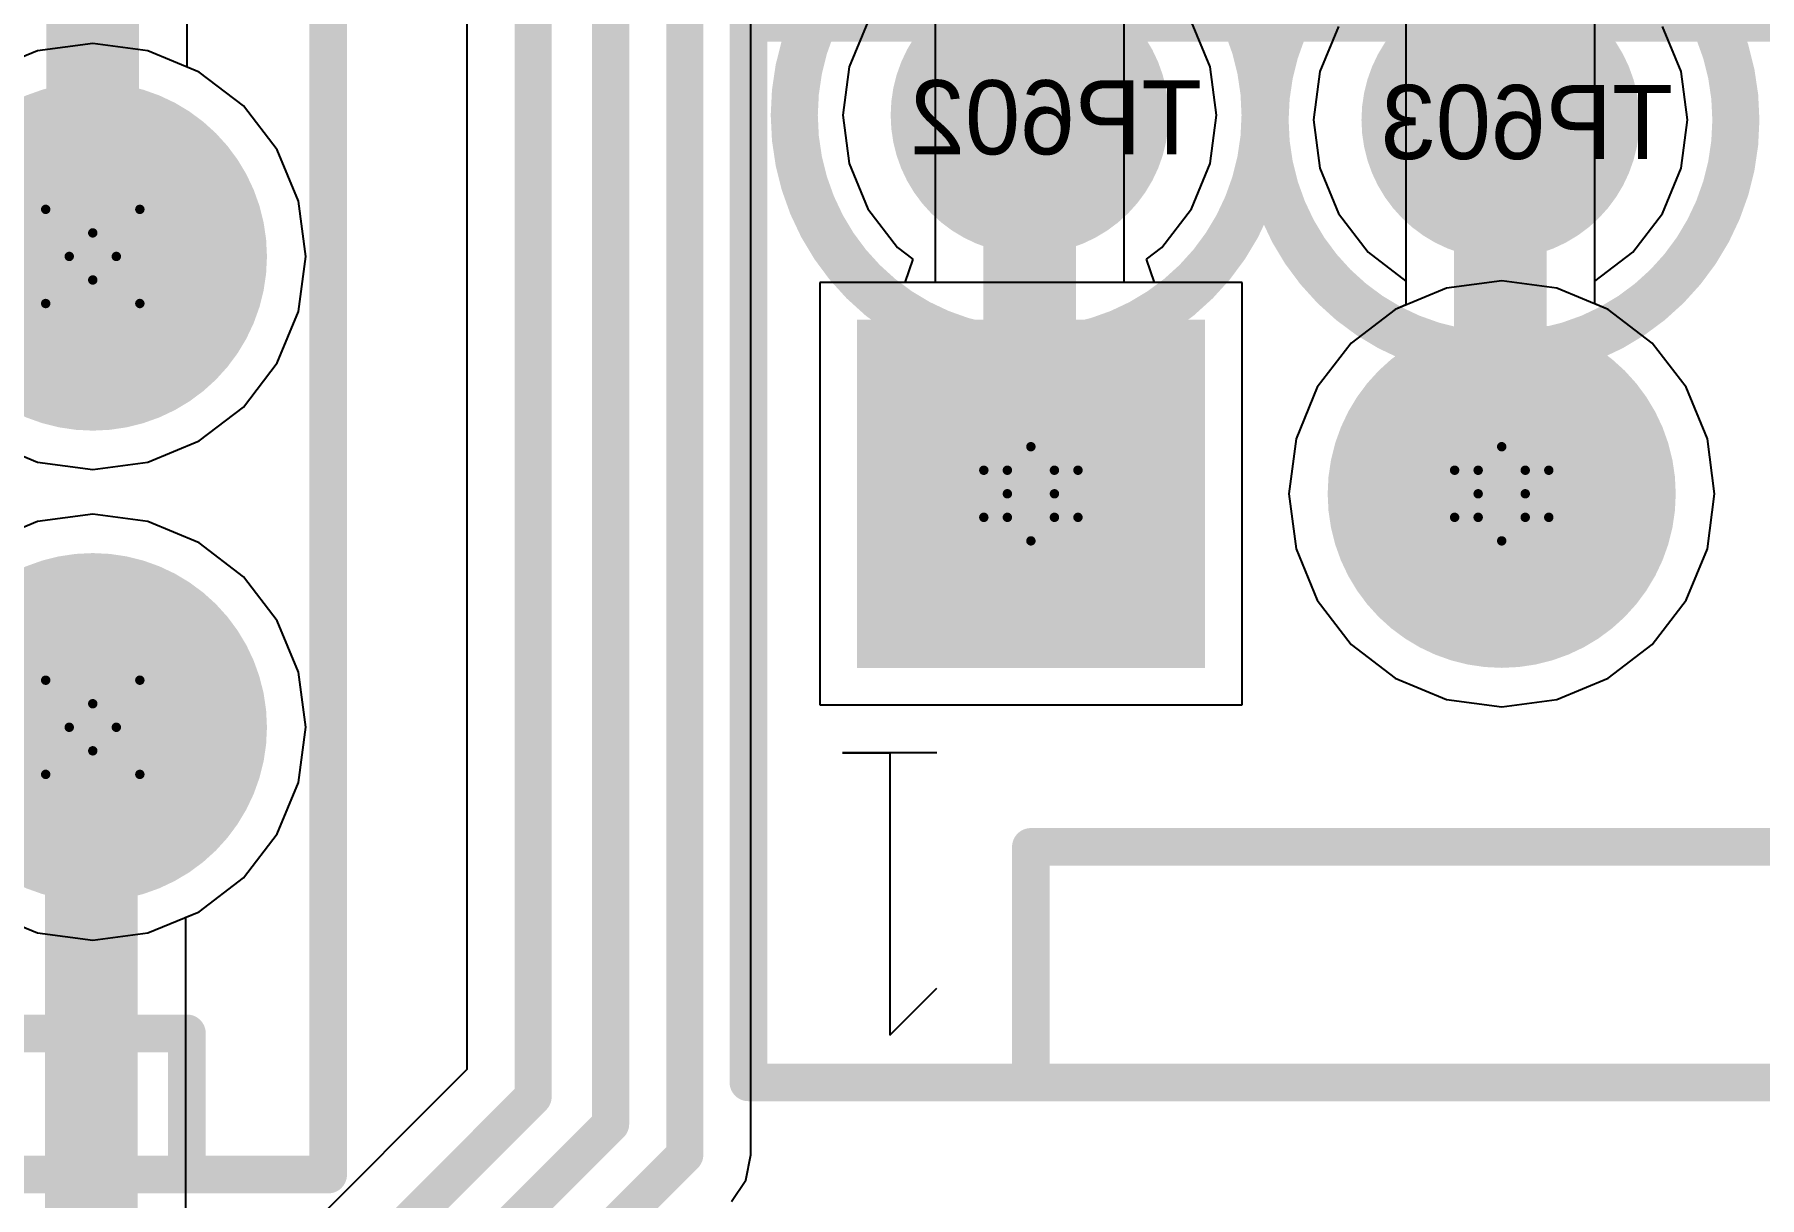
# Model space of a CAD drawing. Header units: millimetres. Extents: x 5 to 399, y 5 to 287.
# Drawn here: x 207.87 to 217.18, y 114.57 to 120.84 of the extents above; entities that cross this region are included whole.
import ezdxf

# ---------------------------------------------------------------- set-up
doc = ezdxf.new("R2010")
doc.units = ezdxf.units.MM
for name, color, linetype in [('BottomLayer', 5, 'Continuous'), ('BottomOverlay', 54, 'Continuous'), ('BottomPaste', 16, 'Continuous'), ('BottomSolder', 6, 'Continuous'), ('DrillDrawing', 1, 'Continuous'), ('MidLayer1', 16, 'Continuous'), ('MidLayer2', 76, 'Continuous'), ('MultiLayer', 9, 'Continuous'), ('PadHoleLayer', 156, 'Continuous'), ('TopLayer', 1, 'Continuous'), ('TopOverlay', 2, 'Continuous'), ('TopSolder', 216, 'Continuous')]:
    doc.layers.add(name, color=color, linetype=linetype)

# ---------------------------------------------------------------- blocks, each defined once
blk = doc.blocks.new('TP1_5MM_B_106')
at = {"layer": 'BottomLayer', "const_width": 0.75}
blk.add_lwpolyline([(-0.375, 0, 1), (0.375, 0, 1)], format="xyb", close=True, dxfattribs=at)
at = {"layer": 'BottomOverlay'}
for points, const_width in [([(1.27, 0, 1), (-1.27, 0, 1)], 0.254), ([(-1.3335, 0, 1), (-1.2065, 0, 1)], 0.127), ([(1.2065, 0, 1), (1.3335, 0, 1)], 0.127)]:
    blk.add_lwpolyline(points, format="xyb", close=True, dxfattribs=dict(at, const_width=const_width))
at = {"layer": 'BottomPaste', "const_width": 0.75}
blk.add_lwpolyline([(-0.375, 0, 1), (0.375, 0, 1)], format="xyb", close=True, dxfattribs=at)
at = {"layer": 'BottomSolder', "const_width": 0.75}
blk.add_lwpolyline([(-0.375, 0, 1), (0.375, 0, 1)], format="xyb", close=True, dxfattribs=at)
blk = doc.blocks.new('TP1_5MM_B_107')
at = {"layer": 'BottomLayer', "const_width": 0.75}
blk.add_lwpolyline([(-0.375, 0, 1), (0.375, 0, 1)], format="xyb", close=True, dxfattribs=at)
at = {"layer": 'BottomOverlay'}
for points, const_width in [([(1.27, 0, 1), (-1.27, 0, 1)], 0.254), ([(-1.3335, 0, 1), (-1.2065, 0, 1)], 0.127), ([(1.2065, 0, 1), (1.3335, 0, 1)], 0.127)]:
    blk.add_lwpolyline(points, format="xyb", close=True, dxfattribs=dict(at, const_width=const_width))
at = {"layer": 'BottomPaste', "const_width": 0.75}
blk.add_lwpolyline([(-0.375, 0, 1), (0.375, 0, 1)], format="xyb", close=True, dxfattribs=at)
at = {"layer": 'BottomSolder', "const_width": 0.75}
blk.add_lwpolyline([(-0.375, 0, 1), (0.375, 0, 1)], format="xyb", close=True, dxfattribs=at)
blk = doc.blocks.new('CON_THT_3P_MTA_100_171')
at = {"layer": 'BottomLayer', "const_width": 0.889}
for points in [[(-5.5245, 0, 1), (-4.6355, 0, 1)], [(-2.9845, 0, 1), (-2.0955, 0, 1)]]:
    blk.add_lwpolyline(points, format="xyb", close=True, dxfattribs=at)
at = {"layer": 'BottomLayer'}
blk.add_solid([(-0.889, -0.889), (0.889, -0.889), (-0.889, 0.889), (0.889, 0.889)], dxfattribs=at)
at = {"layer": 'BottomSolder', "const_width": 0.939}
for points in [[(-5.5495, 0, 1), (-4.6105, 0, 1)], [(-3.0095, 0, 1), (-2.0705, 0, 1)]]:
    blk.add_lwpolyline(points, format="xyb", close=True, dxfattribs=at)
at = {"layer": 'BottomSolder'}
blk.add_solid([(-0.939, -0.939), (0.939, -0.939), (-0.939, 0.939), (0.939, 0.939)], dxfattribs=at)
at = {"layer": 'MidLayer1', "const_width": 0.889}
for points in [[(-5.5245, 0, 1), (-4.6355, 0, 1)], [(-2.9845, 0, 1), (-2.0955, 0, 1)]]:
    blk.add_lwpolyline(points, format="xyb", close=True, dxfattribs=at)
at = {"layer": 'MidLayer1'}
blk.add_solid([(-0.889, -0.889), (0.889, -0.889), (-0.889, 0.889), (0.889, 0.889)], dxfattribs=at)
at = {"layer": 'MidLayer2', "const_width": 0.889}
for points in [[(-5.5245, 0, 1), (-4.6355, 0, 1)], [(-2.9845, 0, 1), (-2.0955, 0, 1)]]:
    blk.add_lwpolyline(points, format="xyb", close=True, dxfattribs=at)
at = {"layer": 'MidLayer2'}
blk.add_solid([(-0.889, -0.889), (0.889, -0.889), (-0.889, 0.889), (0.889, 0.889)], dxfattribs=at)
at = {"layer": 'MultiLayer', "const_width": 0.889}
for points in [[(-5.5245, 0, 1), (-4.6355, 0, 1)], [(-2.9845, 0, 1), (-2.0955, 0, 1)]]:
    blk.add_lwpolyline(points, format="xyb", close=True, dxfattribs=at)
at = {"layer": 'MultiLayer'}
blk.add_solid([(-0.889, -0.889), (0.889, -0.889), (-0.889, 0.889), (0.889, 0.889)], dxfattribs=at)
at = {"layer": 'PadHoleLayer', "const_width": 0.5}
for points in [[(-5.33, 0, 1), (-4.83, 0, 1)], [(-2.79, 0, 1), (-2.29, 0, 1)], [(-0.25, 0, 1), (0.25, 0, 1)]]:
    blk.add_lwpolyline(points, format="xyb", close=True, dxfattribs=at)
at = {"layer": 'TopLayer', "const_width": 0.889}
for points in [[(-5.5245, 0, 1), (-4.6355, 0, 1)], [(-2.9845, 0, 1), (-2.0955, 0, 1)]]:
    blk.add_lwpolyline(points, format="xyb", close=True, dxfattribs=at)
at = {"layer": 'TopLayer'}
blk.add_solid([(-0.889, -0.889), (0.889, -0.889), (-0.889, 0.889), (0.889, 0.889)], dxfattribs=at)
at = {"layer": 'TopOverlay'}
for p, q in [((0.7619, 2.9205), (0.508, 2.6666)), ((0.7619, 1.397), (0.7619, 2.9205)), ((0.508, 1.397), (1.0158, 1.397)), ((1.0158, 1.397), (0.7619, 1.397))]:
    blk.add_line(p, q, dxfattribs=at)
at = {"layer": 'TopOverlay', "const_width": 0.2032}
for points in [[(-6.604, 3.175), (-6.604, -2.54)], [(1.524, 3.175), (-6.604, 3.175)], [(-5.08, 3.175), (-5.08, 1.905)], [(0, 3.175), (0, 1.905)], [(1.524, 3.175), (1.524, -2.54)], [(0, 1.905), (-5.08, 1.905)], [(1.524, -2.54), (-6.604, -2.54)]]:
    blk.add_lwpolyline(points, dxfattribs=at)
at = {"layer": 'TopOverlay', "const_width": 0.1016}
for points in [[(-6.6548, 3.175, 1), (-6.5532, 3.175, 1)], [(-6.6548, 3.175, 1), (-6.5532, 3.175, 1)], [(-5.1308, 3.175, 1), (-5.0292, 3.175, 1)], [(-0.0508, 3.175, 1), (0.0508, 3.175, 1)], [(1.4732, 3.175, 1), (1.5748, 3.175, 1)], [(1.4732, 3.175, 1), (1.5748, 3.175, 1)], [(-5.1308, 1.905, 1), (-5.0292, 1.905, 1)], [(-5.1308, 1.905, 1), (-5.0292, 1.905, 1)], [(-0.0508, 1.905, 1), (0.0508, 1.905, 1)], [(-0.0508, 1.905, 1), (0.0508, 1.905, 1)], [(-6.6548, -2.54, 1), (-6.5532, -2.54, 1)], [(-6.6548, -2.54, 1), (-6.5532, -2.54, 1)], [(1.4732, -2.54, 1), (1.5748, -2.54, 1)], [(1.4732, -2.54, 1), (1.5748, -2.54, 1)]]:
    blk.add_lwpolyline(points, format="xyb", close=True, dxfattribs=at)
at = {"layer": 'TopSolder', "const_width": 0.939}
for points in [[(-5.5495, 0, 1), (-4.6105, 0, 1)], [(-3.0095, 0, 1), (-2.0705, 0, 1)]]:
    blk.add_lwpolyline(points, format="xyb", close=True, dxfattribs=at)
at = {"layer": 'TopSolder'}
blk.add_solid([(-0.939, -0.939), (0.939, -0.939), (-0.939, 0.939), (0.939, 0.939)], dxfattribs=at)
blk = doc.blocks.new('CON_THT_FCI_76_385_304_LF_232')
at = {"layer": 'BottomLayer', "const_width": 0.889}
for points in [[(7.1755, 2.54, 1), (8.0645, 2.54, 1)], [(7.1755, 0, 1), (8.0645, 0, 1)]]:
    blk.add_lwpolyline(points, format="xyb", close=True, dxfattribs=at)
at = {"layer": 'BottomSolder', "const_width": 0.9398}
for points in [[(7.1501, 2.54, 1), (8.0899, 2.54, 1)], [(7.1501, 0, 1), (8.0899, 0, 1)]]:
    blk.add_lwpolyline(points, format="xyb", close=True, dxfattribs=at)
at = {"layer": 'MidLayer1', "const_width": 0.889}
for points in [[(7.1755, 2.54, 1), (8.0645, 2.54, 1)], [(7.1755, 0, 1), (8.0645, 0, 1)]]:
    blk.add_lwpolyline(points, format="xyb", close=True, dxfattribs=at)
at = {"layer": 'MidLayer2', "const_width": 0.889}
for points in [[(7.1755, 2.54, 1), (8.0645, 2.54, 1)], [(7.1755, 0, 1), (8.0645, 0, 1)]]:
    blk.add_lwpolyline(points, format="xyb", close=True, dxfattribs=at)
at = {"layer": 'MultiLayer', "const_width": 0.889}
for points in [[(7.1755, 2.54, 1), (8.0645, 2.54, 1)], [(7.1755, 0, 1), (8.0645, 0, 1)]]:
    blk.add_lwpolyline(points, format="xyb", close=True, dxfattribs=at)
at = {"layer": 'PadHoleLayer', "const_width": 0.55}
for points in [[(7.345, 2.54, 1), (7.895, 2.54, 1)], [(7.345, 0, 1), (7.895, 0, 1)]]:
    blk.add_lwpolyline(points, format="xyb", close=True, dxfattribs=at)
at = {"layer": 'TopLayer', "const_width": 0.889}
for points in [[(7.1755, 2.54, 1), (8.0645, 2.54, 1)], [(7.1755, 0, 1), (8.0645, 0, 1)]]:
    blk.add_lwpolyline(points, format="xyb", close=True, dxfattribs=at)
at = {"layer": 'TopOverlay', "const_width": 0.2032}
for points in [[(8.89, -2.413), (8.89, 5.207)], [(-0.508, -1.651), (8.128, -1.651)], [(7.62, -2.413), (7.62, -1.651)], [(8.128, -2.413), (8.128, -1.651)], [(-1.27, -2.413), (8.89, -2.413)]]:
    blk.add_lwpolyline(points, dxfattribs=at)
at = {"layer": 'TopOverlay', "const_width": 0.1016}
for points in [[(7.5692, -1.651, 1), (7.6708, -1.651, 1)], [(8.0772, -1.651, 1), (8.1788, -1.651, 1)], [(8.0772, -1.651, 1), (8.1788, -1.651, 1)], [(7.5692, -2.413, 1), (7.6708, -2.413, 1)], [(8.0772, -2.413, 1), (8.1788, -2.413, 1)], [(8.8392, -2.413, 1), (8.9408, -2.413, 1)], [(8.8392, -2.413, 1), (8.9408, -2.413, 1)]]:
    blk.add_lwpolyline(points, format="xyb", close=True, dxfattribs=at)
at = {"layer": 'TopSolder', "const_width": 0.9398}
for points in [[(7.1501, 2.54, 1), (8.0899, 2.54, 1)], [(7.1501, 0, 1), (8.0899, 0, 1)]]:
    blk.add_lwpolyline(points, format="xyb", close=True, dxfattribs=at)

msp = doc.modelspace()

# ---------------------------------------------------------------- linework, layer by layer
at = {"layer": 'BottomLayer'}
for p, q in [((212.3699, 120.9085), (212.2691, 120.6652)), ((214.2177, 120.6652), (214.1169, 120.9085)), ((214.9099, 120.8831), (214.8091, 120.6398)), ((216.7577, 120.6398), (216.6569, 120.8831)), ((207.8915, 120.7519), (207.6144, 120.6371)), ((208.1888, 120.791), (207.8915, 120.7519)), ((208.4861, 120.7519), (208.1888, 120.791)), ((208.7632, 120.6371), (208.4861, 120.7519)), ((209.0011, 120.4545), (208.7632, 120.6371)), ((212.2691, 120.6652), (212.2348, 120.4042)), ((214.252, 120.4042), (214.2177, 120.6652)), ((214.8091, 120.6398), (214.7748, 120.3788)), ((216.792, 120.3788), (216.7577, 120.6398)), ((209.1837, 120.2166), (209.0011, 120.4545)), ((212.2348, 120.4042), (212.2691, 120.1431)), ((214.2177, 120.1431), (214.252, 120.4042)), ((214.7748, 120.3788), (214.8091, 120.1177)), ((216.7577, 120.1177), (216.792, 120.3788)), ((209.2985, 119.9395), (209.1837, 120.2166)), ((212.2691, 120.1431), (212.3699, 119.8999)), ((214.1169, 119.8999), (214.2177, 120.1431)), ((214.8091, 120.1177), (214.9099, 119.8745)), ((216.6569, 119.8745), (216.7577, 120.1177)), ((209.3376, 119.6422), (209.2985, 119.9395)), ((212.3699, 119.8999), (212.5302, 119.691)), ((213.9566, 119.691), (214.1169, 119.8999)), ((214.9099, 119.8745), (215.0702, 119.6656)), ((216.4966, 119.6656), (216.6569, 119.8745)), ((212.5302, 119.691), (212.6125, 119.6278)), ((213.8743, 119.6278), (213.9566, 119.691)), ((209.2985, 119.3449), (209.3376, 119.6422)), ((212.6125, 119.6278), (212.5694, 119.5008)), ((213.9174, 119.5008), (213.8743, 119.6278)), ((215.0702, 119.6656), (215.2736, 119.5095)), ((216.2932, 119.5095), (216.4966, 119.6656)), ((212.5694, 119.5008), (212.111, 119.5008)), ((212.111, 119.5008), (212.111, 117.2228)), ((214.389, 119.5008), (213.9174, 119.5008)), ((214.389, 117.2228), (214.389, 119.5008)), ((215.2736, 119.5095), (215.2736, 119.3807)), ((216.2932, 119.3862), (216.2932, 119.5095)), ((209.1837, 119.0678), (209.2985, 119.3449)), ((215.2156, 119.3567), (214.9777, 119.1741)), ((215.2736, 119.3807), (215.2156, 119.3567)), ((216.3644, 119.3567), (216.2932, 119.3862)), ((216.6023, 119.1741), (216.3644, 119.3567)), ((214.9777, 119.1741), (214.7951, 118.9362)), ((216.7849, 118.9362), (216.6023, 119.1741)), ((209.0011, 118.8299), (209.1837, 119.0678)), ((214.7951, 118.9362), (214.6803, 118.6591)), ((216.8997, 118.6591), (216.7849, 118.9362)), ((208.7632, 118.6473), (209.0011, 118.8299)), ((214.6803, 118.6591), (214.6412, 118.3618)), ((216.9388, 118.3618), (216.8997, 118.6591)), ((207.6144, 118.6473), (207.8915, 118.5325)), ((208.4861, 118.5325), (208.7632, 118.6473)), ((207.8915, 118.5325), (208.1888, 118.4934)), ((208.1888, 118.4934), (208.4861, 118.5325)), ((214.6412, 118.3618), (214.6803, 118.0645)), ((216.8997, 118.0645), (216.9388, 118.3618)), ((207.8915, 118.2119), (207.6144, 118.0971)), ((208.1888, 118.251), (207.8915, 118.2119)), ((208.4861, 118.2119), (208.1888, 118.251)), ((208.7632, 118.0971), (208.4861, 118.2119)), ((209.0011, 117.9145), (208.7632, 118.0971)), ((214.6803, 118.0645), (214.7951, 117.7874)), ((216.7849, 117.7874), (216.8997, 118.0645)), ((209.1837, 117.6766), (209.0011, 117.9145)), ((214.7951, 117.7874), (214.9777, 117.5495)), ((216.6023, 117.5495), (216.7849, 117.7874)), ((209.2985, 117.3995), (209.1837, 117.6766)), ((214.9777, 117.5495), (215.2156, 117.3669)), ((216.3644, 117.3669), (216.6023, 117.5495)), ((209.3376, 117.1022), (209.2985, 117.3995)), ((215.2156, 117.3669), (215.4927, 117.2521)), ((216.0873, 117.2521), (216.3644, 117.3669)), ((212.111, 117.2228), (214.389, 117.2228)), ((215.4927, 117.2521), (215.79, 117.213)), ((215.79, 117.213), (216.0873, 117.2521)), ((209.2985, 116.8049), (209.3376, 117.1022)), ((209.1837, 116.5278), (209.2985, 116.8049)), ((209.0011, 116.2899), (209.1837, 116.5278)), ((208.7632, 116.1073), (209.0011, 116.2899)), ((207.6144, 116.1073), (207.8915, 115.9925)), ((208.4861, 115.9925), (208.7632, 116.1073)), ((207.8915, 115.9925), (208.1888, 115.9534)), ((208.1888, 115.9534), (208.4861, 115.9925))]:
    msp.add_line(p, q, dxfattribs=at)
at = {"layer": 'BottomLayer', "const_width": 0.5}
for points in [[(213.2434, 118.3684), (213.2434, 120.4042)], [(215.7834, 120.3788), (215.7834, 120.4042)], [(215.7834, 118.3684), (215.7834, 120.3788)], [(213.2434, 118.3684), (213.25, 118.3618)], [(215.7834, 118.3684), (215.79, 118.3618)]]:
    msp.add_lwpolyline(points, dxfattribs=at)
at = {"layer": 'BottomLayer', "const_width": 0.25}
for points in [[(213.1184, 120.4042, 1), (213.3684, 120.4042, 1)], [(215.6584, 120.4042, 1), (215.9084, 120.4042, 1)], [(215.6584, 120.3788, 1), (215.9084, 120.3788, 1)], [(215.6584, 120.3788, 1), (215.9084, 120.3788, 1)], [(213.1184, 118.3684, 1), (213.3684, 118.3684, 1)], [(213.1184, 118.3684, 1), (213.3684, 118.3684, 1)], [(213.125, 118.3618, 1), (213.375, 118.3618, 1)], [(215.6584, 118.3684, 1), (215.9084, 118.3684, 1)], [(215.6584, 118.3684, 1), (215.9084, 118.3684, 1)], [(215.665, 118.3618, 1), (215.915, 118.3618, 1)]]:
    msp.add_lwpolyline(points, format="xyb", close=True, dxfattribs=at)
at = {"layer": 'DrillDrawing', "const_width": 0.0508}
for points in [[(207.9348, 119.8962), (208.1888, 119.7692)], [(207.9348, 119.8962), (208.0618, 119.6422)], [(208.1888, 119.7692), (208.4428, 119.8962)], [(208.3158, 119.6422), (208.4428, 119.8962)], [(207.9348, 119.3882), (208.0618, 119.6422)], [(208.3158, 119.6422), (208.4428, 119.3882)], [(207.9348, 119.3882), (208.1888, 119.5152)], [(208.1888, 119.5152), (208.4428, 119.3882)], [(213.123, 118.4888), (213.25, 118.6158)], [(213.25, 118.6158), (213.377, 118.4888)], [(215.663, 118.4888), (215.79, 118.6158)], [(215.79, 118.6158), (215.917, 118.4888)], [(212.996, 118.4888), (213.123, 118.3618)], [(212.996, 118.4888), (213.123, 118.4888)], [(213.377, 118.4888), (213.504, 118.4888)], [(213.377, 118.3618), (213.504, 118.4888)], [(215.536, 118.4888), (215.663, 118.3618)], [(215.536, 118.4888), (215.663, 118.4888)], [(215.917, 118.4888), (216.044, 118.4888)], [(215.917, 118.3618), (216.044, 118.4888)], [(212.996, 118.2348), (213.123, 118.3618)], [(213.377, 118.3618), (213.504, 118.2348)], [(215.536, 118.2348), (215.663, 118.3618)], [(215.917, 118.3618), (216.044, 118.2348)], [(212.996, 118.2348), (213.123, 118.2348)], [(213.123, 118.2348), (213.25, 118.1078)], [(213.25, 118.1078), (213.377, 118.2348)], [(213.377, 118.2348), (213.504, 118.2348)], [(215.536, 118.2348), (215.663, 118.2348)], [(215.663, 118.2348), (215.79, 118.1078)], [(215.79, 118.1078), (215.917, 118.2348)], [(215.917, 118.2348), (216.044, 118.2348)], [(207.9348, 117.3562), (208.1888, 117.2292)], [(207.9348, 117.3562), (208.0618, 117.1022)], [(208.1888, 117.2292), (208.4428, 117.3562)], [(208.3158, 117.1022), (208.4428, 117.3562)], [(207.9348, 116.8482), (208.0618, 117.1022)], [(208.3158, 117.1022), (208.4428, 116.8482)], [(207.9348, 116.8482), (208.1888, 116.9752)], [(208.1888, 116.9752), (208.4428, 116.8482)]]:
    msp.add_lwpolyline(points, dxfattribs=at)
at = {"layer": 'DrillDrawing', "const_width": 0.0254}
for points in [[(207.9221, 119.8962, 1), (207.9475, 119.8962, 1)], [(207.9221, 119.8962, 1), (207.9475, 119.8962, 1)], [(208.4301, 119.8962, 1), (208.4555, 119.8962, 1)], [(208.4301, 119.8962, 1), (208.4555, 119.8962, 1)], [(208.1761, 119.7692, 1), (208.2015, 119.7692, 1)], [(208.1761, 119.7692, 1), (208.2015, 119.7692, 1)], [(208.0491, 119.6422, 1), (208.0745, 119.6422, 1)], [(208.0491, 119.6422, 1), (208.0745, 119.6422, 1)], [(208.3031, 119.6422, 1), (208.3285, 119.6422, 1)], [(208.3031, 119.6422, 1), (208.3285, 119.6422, 1)], [(208.1761, 119.5152, 1), (208.2015, 119.5152, 1)], [(208.1761, 119.5152, 1), (208.2015, 119.5152, 1)], [(207.9221, 119.3882, 1), (207.9475, 119.3882, 1)], [(207.9221, 119.3882, 1), (207.9475, 119.3882, 1)], [(208.4301, 119.3882, 1), (208.4555, 119.3882, 1)], [(208.4301, 119.3882, 1), (208.4555, 119.3882, 1)], [(213.2373, 118.6158, 1), (213.2627, 118.6158, 1)], [(213.2373, 118.6158, 1), (213.2627, 118.6158, 1)], [(215.7773, 118.6158, 1), (215.8027, 118.6158, 1)], [(215.7773, 118.6158, 1), (215.8027, 118.6158, 1)], [(212.9833, 118.4888, 1), (213.0087, 118.4888, 1)], [(212.9833, 118.4888, 1), (213.0087, 118.4888, 1)], [(213.1103, 118.4888, 1), (213.1357, 118.4888, 1)], [(213.1103, 118.4888, 1), (213.1357, 118.4888, 1)], [(213.3643, 118.4888, 1), (213.3897, 118.4888, 1)], [(213.3643, 118.4888, 1), (213.3897, 118.4888, 1)], [(213.4913, 118.4888, 1), (213.5167, 118.4888, 1)], [(213.4913, 118.4888, 1), (213.5167, 118.4888, 1)], [(215.5233, 118.4888, 1), (215.5487, 118.4888, 1)], [(215.5233, 118.4888, 1), (215.5487, 118.4888, 1)], [(215.6503, 118.4888, 1), (215.6757, 118.4888, 1)], [(215.6503, 118.4888, 1), (215.6757, 118.4888, 1)], [(215.9043, 118.4888, 1), (215.9297, 118.4888, 1)], [(215.9043, 118.4888, 1), (215.9297, 118.4888, 1)], [(216.0313, 118.4888, 1), (216.0567, 118.4888, 1)], [(216.0313, 118.4888, 1), (216.0567, 118.4888, 1)], [(213.1103, 118.3618, 1), (213.1357, 118.3618, 1)], [(213.1103, 118.3618, 1), (213.1357, 118.3618, 1)], [(213.3643, 118.3618, 1), (213.3897, 118.3618, 1)], [(213.3643, 118.3618, 1), (213.3897, 118.3618, 1)], [(215.6503, 118.3618, 1), (215.6757, 118.3618, 1)], [(215.6503, 118.3618, 1), (215.6757, 118.3618, 1)], [(215.9043, 118.3618, 1), (215.9297, 118.3618, 1)], [(215.9043, 118.3618, 1), (215.9297, 118.3618, 1)], [(212.9833, 118.2348, 1), (213.0087, 118.2348, 1)], [(212.9833, 118.2348, 1), (213.0087, 118.2348, 1)], [(213.1103, 118.2348, 1), (213.1357, 118.2348, 1)], [(213.1103, 118.2348, 1), (213.1357, 118.2348, 1)], [(213.3643, 118.2348, 1), (213.3897, 118.2348, 1)], [(213.3643, 118.2348, 1), (213.3897, 118.2348, 1)], [(213.4913, 118.2348, 1), (213.5167, 118.2348, 1)], [(213.4913, 118.2348, 1), (213.5167, 118.2348, 1)], [(215.5233, 118.2348, 1), (215.5487, 118.2348, 1)], [(215.5233, 118.2348, 1), (215.5487, 118.2348, 1)], [(215.6503, 118.2348, 1), (215.6757, 118.2348, 1)], [(215.6503, 118.2348, 1), (215.6757, 118.2348, 1)], [(215.9043, 118.2348, 1), (215.9297, 118.2348, 1)], [(215.9043, 118.2348, 1), (215.9297, 118.2348, 1)], [(216.0313, 118.2348, 1), (216.0567, 118.2348, 1)], [(216.0313, 118.2348, 1), (216.0567, 118.2348, 1)], [(213.2373, 118.1078, 1), (213.2627, 118.1078, 1)], [(213.2373, 118.1078, 1), (213.2627, 118.1078, 1)], [(215.7773, 118.1078, 1), (215.8027, 118.1078, 1)], [(215.7773, 118.1078, 1), (215.8027, 118.1078, 1)], [(207.9221, 117.3562, 1), (207.9475, 117.3562, 1)], [(207.9221, 117.3562, 1), (207.9475, 117.3562, 1)], [(208.4301, 117.3562, 1), (208.4555, 117.3562, 1)], [(208.4301, 117.3562, 1), (208.4555, 117.3562, 1)], [(208.1761, 117.2292, 1), (208.2015, 117.2292, 1)], [(208.1761, 117.2292, 1), (208.2015, 117.2292, 1)], [(208.0491, 117.1022, 1), (208.0745, 117.1022, 1)], [(208.0491, 117.1022, 1), (208.0745, 117.1022, 1)], [(208.3031, 117.1022, 1), (208.3285, 117.1022, 1)], [(208.3031, 117.1022, 1), (208.3285, 117.1022, 1)], [(208.1761, 116.9752, 1), (208.2015, 116.9752, 1)], [(208.1761, 116.9752, 1), (208.2015, 116.9752, 1)], [(207.9221, 116.8482, 1), (207.9475, 116.8482, 1)], [(207.9221, 116.8482, 1), (207.9475, 116.8482, 1)], [(208.4301, 116.8482, 1), (208.4555, 116.8482, 1)], [(208.4301, 116.8482, 1), (208.4555, 116.8482, 1)]]:
    msp.add_lwpolyline(points, format="xyb", close=True, dxfattribs=at)
at = {"layer": 'MidLayer1'}
for p, q in [((207.8915, 120.7519), (207.6144, 120.6371)), ((208.1888, 120.791), (207.8915, 120.7519)), ((208.4861, 120.7519), (208.1888, 120.791)), ((208.7632, 120.6371), (208.4861, 120.7519)), ((209.0011, 120.4545), (208.7632, 120.6371)), ((209.1837, 120.2166), (209.0011, 120.4545)), ((209.2985, 119.9395), (209.1837, 120.2166)), ((209.3376, 119.6422), (209.2985, 119.9395)), ((209.2985, 119.3449), (209.3376, 119.6422)), ((214.389, 119.5008), (212.111, 119.5008)), ((212.111, 119.5008), (212.111, 117.2228)), ((214.389, 117.2228), (214.389, 119.5008)), ((215.79, 119.5106), (215.4927, 119.4715)), ((216.0873, 119.4715), (215.79, 119.5106)), ((215.4927, 119.4715), (215.2156, 119.3567)), ((216.3644, 119.3567), (216.0873, 119.4715)), ((209.1837, 119.0678), (209.2985, 119.3449)), ((215.2156, 119.3567), (214.9777, 119.1741)), ((216.6023, 119.1741), (216.3644, 119.3567)), ((214.9777, 119.1741), (214.7951, 118.9362)), ((216.7849, 118.9362), (216.6023, 119.1741)), ((209.0011, 118.8299), (209.1837, 119.0678)), ((214.7951, 118.9362), (214.6803, 118.6591)), ((216.8997, 118.6591), (216.7849, 118.9362)), ((208.7632, 118.6473), (209.0011, 118.8299)), ((214.6803, 118.6591), (214.6412, 118.3618)), ((216.9388, 118.3618), (216.8997, 118.6591)), ((207.6144, 118.6473), (207.8915, 118.5325)), ((208.4861, 118.5325), (208.7632, 118.6473)), ((207.8915, 118.5325), (208.1888, 118.4934)), ((208.1888, 118.4934), (208.4861, 118.5325)), ((214.6412, 118.3618), (214.6803, 118.0645)), ((216.8997, 118.0645), (216.9388, 118.3618)), ((207.8915, 118.2119), (207.6144, 118.0971)), ((208.1888, 118.251), (207.8915, 118.2119)), ((208.4861, 118.2119), (208.1888, 118.251)), ((208.7632, 118.0971), (208.4861, 118.2119)), ((209.0011, 117.9145), (208.7632, 118.0971)), ((214.6803, 118.0645), (214.7951, 117.7874)), ((216.7849, 117.7874), (216.8997, 118.0645)), ((209.1837, 117.6766), (209.0011, 117.9145)), ((214.7951, 117.7874), (214.9777, 117.5495)), ((216.6023, 117.5495), (216.7849, 117.7874)), ((209.2985, 117.3995), (209.1837, 117.6766)), ((214.9777, 117.5495), (215.2156, 117.3669)), ((216.3644, 117.3669), (216.6023, 117.5495)), ((209.3376, 117.1022), (209.2985, 117.3995)), ((215.2156, 117.3669), (215.4927, 117.2521)), ((216.0873, 117.2521), (216.3644, 117.3669)), ((212.111, 117.2228), (214.389, 117.2228)), ((215.4927, 117.2521), (215.79, 117.213)), ((215.79, 117.213), (216.0873, 117.2521)), ((209.2985, 116.8049), (209.3376, 117.1022)), ((209.1837, 116.5278), (209.2985, 116.8049)), ((209.0011, 116.2899), (209.1837, 116.5278)), ((208.7632, 116.1073), (209.0011, 116.2899)), ((207.6144, 116.1073), (207.8915, 115.9925)), ((208.4861, 115.9925), (208.7632, 116.1073)), ((207.8915, 115.9925), (208.1888, 115.9534)), ((208.1888, 115.9534), (208.4861, 115.9925))]:
    msp.add_line(p, q, dxfattribs=at)
at = {"layer": 'MidLayer2'}
for p, q in [((207.8915, 120.7519), (207.6144, 120.6371)), ((208.1888, 120.791), (207.8915, 120.7519)), ((208.4861, 120.7519), (208.1888, 120.791)), ((208.7632, 120.6371), (208.4861, 120.7519)), ((209.0011, 120.4545), (208.7632, 120.6371)), ((209.1837, 120.2166), (209.0011, 120.4545)), ((209.2985, 119.9395), (209.1837, 120.2166)), ((209.3376, 119.6422), (209.2985, 119.9395)), ((209.2985, 119.3449), (209.3376, 119.6422)), ((214.389, 119.5008), (212.111, 119.5008)), ((212.111, 119.5008), (212.111, 117.2228)), ((214.389, 117.2228), (214.389, 119.5008)), ((215.79, 119.5106), (215.4927, 119.4715)), ((216.0873, 119.4715), (215.79, 119.5106)), ((215.4927, 119.4715), (215.2156, 119.3567)), ((216.3644, 119.3567), (216.0873, 119.4715)), ((209.1837, 119.0678), (209.2985, 119.3449)), ((215.2156, 119.3567), (214.9777, 119.1741)), ((216.6023, 119.1741), (216.3644, 119.3567)), ((214.9777, 119.1741), (214.7951, 118.9362)), ((216.7849, 118.9362), (216.6023, 119.1741)), ((209.0011, 118.8299), (209.1837, 119.0678)), ((214.7951, 118.9362), (214.6803, 118.6591)), ((216.8997, 118.6591), (216.7849, 118.9362)), ((208.7632, 118.6473), (209.0011, 118.8299)), ((214.6803, 118.6591), (214.6412, 118.3618)), ((216.9388, 118.3618), (216.8997, 118.6591)), ((207.6144, 118.6473), (207.8915, 118.5325)), ((208.4861, 118.5325), (208.7632, 118.6473)), ((207.8915, 118.5325), (208.1888, 118.4934)), ((208.1888, 118.4934), (208.4861, 118.5325)), ((214.6412, 118.3618), (214.6803, 118.0645)), ((216.8997, 118.0645), (216.9388, 118.3618)), ((207.8915, 118.2119), (207.6144, 118.0971)), ((208.1888, 118.251), (207.8915, 118.2119)), ((208.4861, 118.2119), (208.1888, 118.251)), ((208.7632, 118.0971), (208.4861, 118.2119)), ((209.0011, 117.9145), (208.7632, 118.0971)), ((214.6803, 118.0645), (214.7951, 117.7874)), ((216.7849, 117.7874), (216.8997, 118.0645)), ((209.1837, 117.6766), (209.0011, 117.9145)), ((214.7951, 117.7874), (214.9777, 117.5495)), ((216.6023, 117.5495), (216.7849, 117.7874)), ((209.2985, 117.3995), (209.1837, 117.6766)), ((214.9777, 117.5495), (215.2156, 117.3669)), ((216.3644, 117.3669), (216.6023, 117.5495)), ((209.3376, 117.1022), (209.2985, 117.3995)), ((215.2156, 117.3669), (215.4927, 117.2521)), ((216.0873, 117.2521), (216.3644, 117.3669)), ((212.111, 117.2228), (214.389, 117.2228)), ((215.4927, 117.2521), (215.79, 117.213)), ((215.79, 117.213), (216.0873, 117.2521)), ((209.2985, 116.8049), (209.3376, 117.1022)), ((209.1837, 116.5278), (209.2985, 116.8049)), ((209.0011, 116.2899), (209.1837, 116.5278)), ((208.7632, 116.1073), (209.0011, 116.2899)), ((207.6144, 116.1073), (207.8915, 115.9925)), ((208.4861, 115.9925), (208.7632, 116.1073)), ((207.8915, 115.9925), (208.1888, 115.9534)), ((208.1888, 115.9534), (208.4861, 115.9925))]:
    msp.add_line(p, q, dxfattribs=at)
at = {"layer": 'TopLayer'}
for p, q in [((210.2075, 123.9856), (210.2075, 115.2568)), ((208.6986, 120.6639), (208.6986, 122.8926)), ((211.7397, 114.796), (211.7397, 122.2076)), ((212.7336, 122.2076), (212.7336, 119.5008)), ((215.2736, 122.0806), (215.2736, 119.3807)), ((213.7532, 119.5008), (213.7532, 121.4702)), ((216.2932, 119.3862), (216.2932, 121.4702)), ((208.7632, 120.6371), (208.6986, 120.6639)), ((209.0011, 120.4545), (208.7632, 120.6371)), ((209.1837, 120.2166), (209.0011, 120.4545)), ((209.2985, 119.9395), (209.1837, 120.2166)), ((209.3376, 119.6422), (209.2985, 119.9395)), ((209.2985, 119.3449), (209.3376, 119.6422)), ((212.7336, 119.5008), (212.111, 119.5008)), ((212.111, 119.5008), (212.111, 117.2228)), ((214.389, 119.5008), (213.7532, 119.5008)), ((214.389, 117.2228), (214.389, 119.5008)), ((209.1837, 119.0678), (209.2985, 119.3449)), ((215.2156, 119.3567), (214.9777, 119.1741)), ((215.2736, 119.3807), (215.2156, 119.3567)), ((216.3644, 119.3567), (216.2932, 119.3862)), ((216.6023, 119.1741), (216.3644, 119.3567)), ((214.9777, 119.1741), (214.7951, 118.9362)), ((216.7849, 118.9362), (216.6023, 119.1741)), ((209.0011, 118.8299), (209.1837, 119.0678)), ((214.7951, 118.9362), (214.6803, 118.6591)), ((216.8997, 118.6591), (216.7849, 118.9362)), ((208.7632, 118.6473), (209.0011, 118.8299)), ((214.6803, 118.6591), (214.6412, 118.3618)), ((216.9388, 118.3618), (216.8997, 118.6591)), ((207.6144, 118.6473), (207.8915, 118.5325)), ((208.4861, 118.5325), (208.7632, 118.6473)), ((207.8915, 118.5325), (208.1888, 118.4934)), ((208.1888, 118.4934), (208.4861, 118.5325)), ((214.6412, 118.3618), (214.6803, 118.0645)), ((216.8997, 118.0645), (216.9388, 118.3618)), ((207.8915, 118.2119), (207.6144, 118.0971)), ((208.1888, 118.251), (207.8915, 118.2119)), ((208.4861, 118.2119), (208.1888, 118.251)), ((208.7632, 118.0971), (208.4861, 118.2119)), ((209.0011, 117.9145), (208.7632, 118.0971)), ((214.6803, 118.0645), (214.7951, 117.7874)), ((216.7849, 117.7874), (216.8997, 118.0645)), ((209.1837, 117.6766), (209.0011, 117.9145)), ((214.7951, 117.7874), (214.9777, 117.5495)), ((216.6023, 117.5495), (216.7849, 117.7874)), ((209.2985, 117.3995), (209.1837, 117.6766)), ((214.9777, 117.5495), (215.2156, 117.3669)), ((216.3644, 117.3669), (216.6023, 117.5495)), ((209.3376, 117.1022), (209.2985, 117.3995)), ((215.2156, 117.3669), (215.4927, 117.2521)), ((216.0873, 117.2521), (216.3644, 117.3669)), ((212.111, 117.2228), (214.389, 117.2228)), ((215.4927, 117.2521), (215.79, 117.213)), ((215.79, 117.213), (216.0873, 117.2521)), ((209.2985, 116.8049), (209.3376, 117.1022)), ((209.1837, 116.5278), (209.2985, 116.8049)), ((209.0011, 116.2899), (209.1837, 116.5278)), ((208.7632, 116.1073), (209.0011, 116.2899)), ((208.6906, 116.0772), (208.7632, 116.1073)), ((208.6906, 113.9195), (208.6906, 116.0772)), ((210.2075, 115.2568), (208.8176, 113.8669)), ((211.7125, 114.6595), (211.7397, 114.796)), ((211.6351, 114.5437), (211.7125, 114.6595))]:
    msp.add_line(p, q, dxfattribs=at)
for points, const_width in [([(210.5644, 115.109), (210.5644, 125.2728)], 0.2), ([(210.9828, 114.9617), (210.9828, 125.1255)], 0.2), ([(211.3828, 114.796), (211.3828, 124.9598)], 0.2), ([(208.1888, 119.6422), (208.1888, 123.503)], 0.5), ([(213.2434, 118.3684), (213.2434, 122.0806)], 0.5), ([(215.7834, 118.3684), (215.7834, 122.0806)], 0.5), ([(213.2434, 118.3684), (213.25, 118.3618)], 0.5), ([(213.2594, 118.3618), (213.2688, 118.3712)], 0.5), ([(215.7834, 118.3684), (215.79, 118.3618)], 0.5), ([(208.1808, 113.47), (208.1808, 117.0942)], 0.5), ([(208.1808, 117.0942), (208.1888, 117.1022)], 0.25), ([(208.9254, 113.47), (210.5644, 115.109)], 0.2), ([(208.8751, 112.854), (210.9828, 114.9617)], 0.2), ([(209.0408, 112.454), (211.3828, 114.796)], 0.2)]:
    msp.add_lwpolyline(points, dxfattribs=dict(at, const_width=const_width))
for points, const_width in [([(208.0638, 119.6422, 1), (208.3138, 119.6422, 1)], 0.25), ([(213.1184, 118.3684, 1), (213.3684, 118.3684, 1)], 0.25), ([(213.1184, 118.3684, 1), (213.3684, 118.3684, 1)], 0.25), ([(213.125, 118.3618, 1), (213.375, 118.3618, 1)], 0.25), ([(213.1344, 118.3618, 1), (213.3844, 118.3618, 1)], 0.25), ([(213.1438, 118.3712, 1), (213.3938, 118.3712, 1)], 0.25), ([(215.6584, 118.3684, 1), (215.9084, 118.3684, 1)], 0.25), ([(215.6584, 118.3684, 1), (215.9084, 118.3684, 1)], 0.25), ([(215.665, 118.3618, 1), (215.915, 118.3618, 1)], 0.25), ([(208.0558, 117.0942, 1), (208.3058, 117.0942, 1)], 0.25), ([(208.1183, 117.0942, 1), (208.2433, 117.0942, 1)], 0.125), ([(208.1263, 117.1022, 1), (208.2513, 117.1022, 1)], 0.125), ([(210.5144, 115.109, 1), (210.6144, 115.109, 1)], 0.1), ([(210.5144, 115.109, 1), (210.6144, 115.109, 1)], 0.1), ([(210.9328, 114.9617, 1), (211.0328, 114.9617, 1)], 0.1), ([(210.9328, 114.9617, 1), (211.0328, 114.9617, 1)], 0.1), ([(211.3328, 114.796, 1), (211.4328, 114.796, 1)], 0.1), ([(211.3328, 114.796, 1), (211.4328, 114.796, 1)], 0.1)]:
    msp.add_lwpolyline(points, format="xyb", close=True, dxfattribs=dict(at, const_width=const_width))

# ---------------------------------------------------------------- block references
for name, p, rotation in [('CON_THT_FCI_76_385_304_LF_232', (200.5688, 117.1022), 360), ('TP1_5MM_B_107', (213.2434, 120.4042), 270), ('TP1_5MM_B_106', (215.7834, 120.3788), 270), ('CON_THT_3P_MTA_100_171', (213.25, 118.3618), 180)]:
    msp.add_blockref(name, p, dxfattribs=dict(rotation=rotation))

# ---------------------------------------------------------------- texts
at = {"layer": 'BottomOverlay', "text_generation_flag": 2}
for s, p in [('TP602', (214.1728, 120.1928)), ('TP603', (216.7128, 120.1674))]:
    msp.add_text(s, height=0.4, dxfattribs=at).set_placement(p)

doc.saveas('drawing.dxf')
